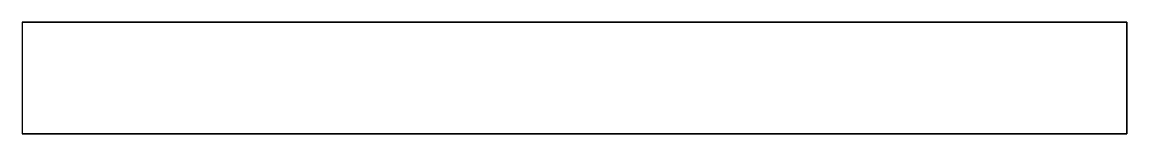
# Model space of a CAD drawing. Extents: x 0 to 148, y -15 to 0.
import ezdxf

# ---------------------------------------------------------------- set-up
doc = ezdxf.new("R2010")
doc.units = 0
doc.layers.get('0').update_dxf_attribs({"linetype": 'CONTINUOUS'})

msp = doc.modelspace()

# ---------------------------------------------------------------- linework, layer by layer
at = {"linetype": 'CONTINUOUS'}
for p, q in [((0, 0), (0, -15)), ((0, 0), (148.43, 0)), ((148.43, 0), (0, 0)), ((0, 0), (0, -15)), ((148.43, 0), (0, 0)), ((0, 0), (0, -15)), ((148.43, 0), (0, 0)), ((0, 0), (0, -15)), ((148.43, 0), (148.43, -15)), ((148.43, -15), (148.43, 0)), ((148.43, -15), (148.43, 0)), ((148.43, -15), (148.43, 0)), ((148.43, -15), (0, -15)), ((0, -15), (148.43, -15)), ((0, -15), (148.43, -15)), ((0, -15), (148.43, -15))]:
    msp.add_line(p, q, dxfattribs=at)

doc.saveas('drawing.dxf')
